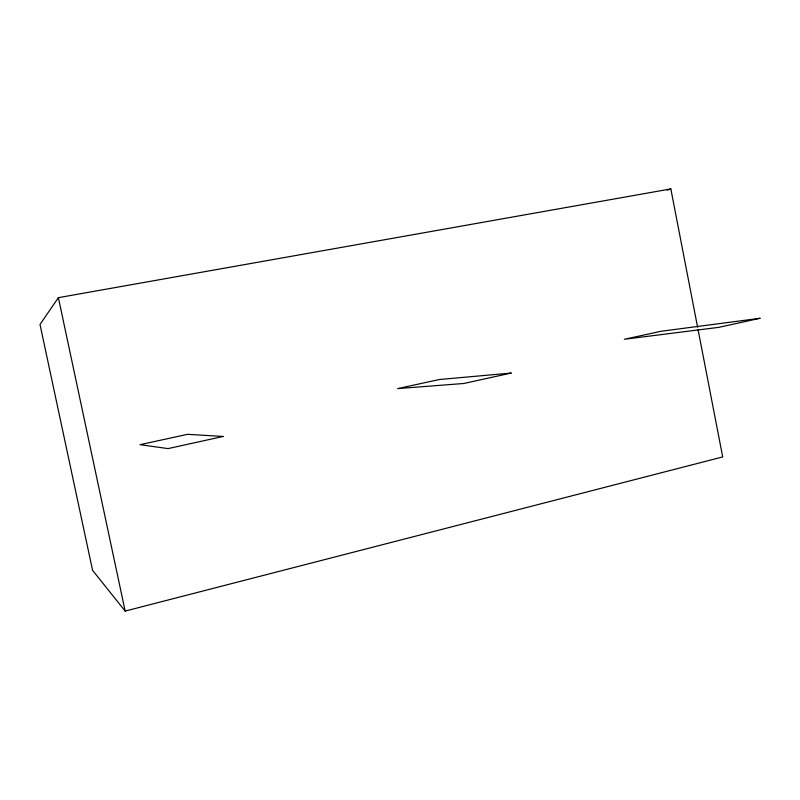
<?xml version="1.0" encoding="UTF-8"?>
<svg xmlns="http://www.w3.org/2000/svg" width="800" height="800" viewBox="0 0 800 800"><rect width="100%" height="100%" fill="white"/><g stroke="black" fill="none" stroke-linecap="round" stroke-linejoin="round"><path stroke-width="1.2" d="M697.6 327.21L670.84 188.92L58.38 297.66L40 324.46L92.58 570.34L125.17 611.08L722.7 456.93L698.08 329.66M667.29 190.11L670.84 188.92M58.38 297.66L125.17 611.08M223.17 436.46L168.04 448.6L139.99 444.68L187.59 434.32L223.17 436.46M511.17 373.06L463.85 383.48L397.65 388.6L439.4 379.52L511.17 373.06M760 318.29L718.93 327.33L624.35 339.27L661.25 331.24L760 318.29"/></g></svg>
